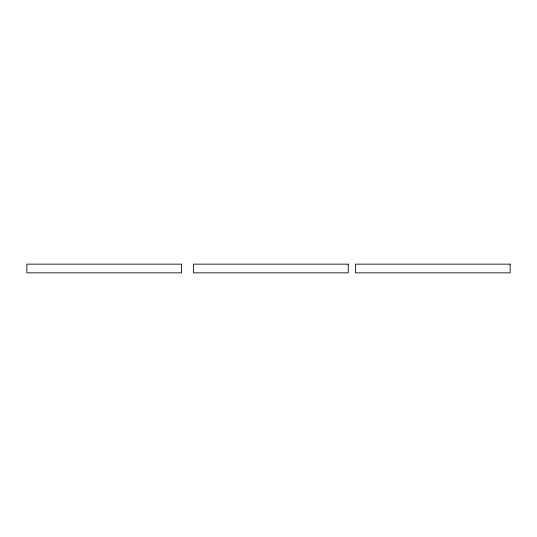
<?xml version="1.0" encoding="UTF-8"?>
<svg xmlns="http://www.w3.org/2000/svg" width="537" height="537" viewBox="0 0 537 537"><rect width="100%" height="100%" fill="white"/><g stroke="black" fill="none" stroke-linecap="round" stroke-linejoin="round"><path stroke-width="0.81" d="M181.593 264.15L26.85 264.15L26.85 272.85L181.593 272.85L181.593 264.15M348.251 264.15L193.508 264.15L193.508 272.85L348.251 272.85L348.251 264.15M510.15 264.15L355.407 264.15L355.407 272.85L510.15 272.85L510.15 264.15"/></g></svg>
